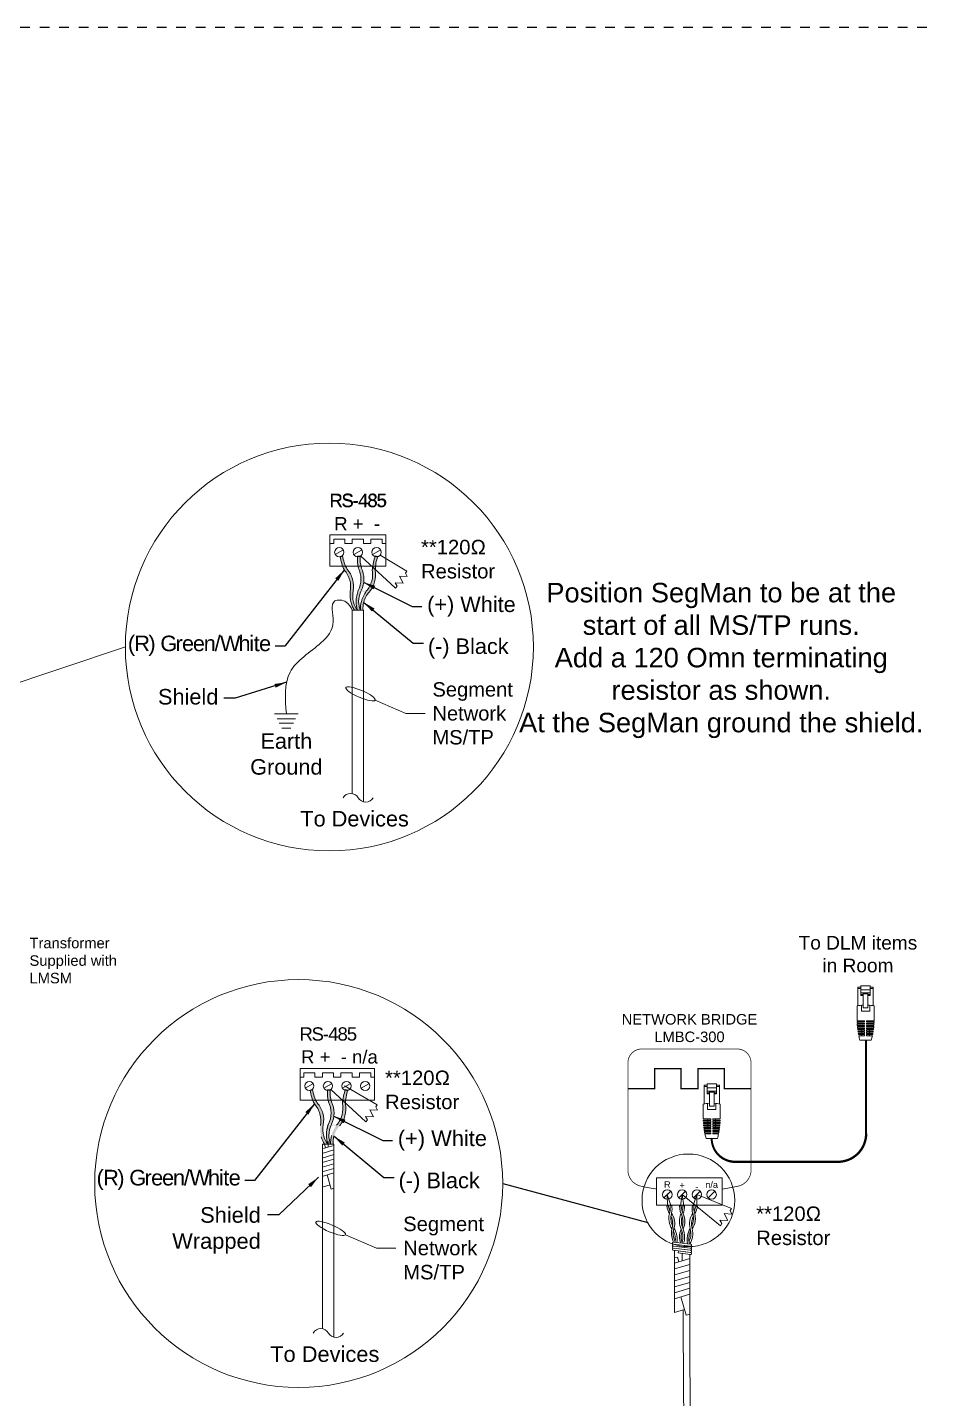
# Model space of a CAD drawing. Header units: inches. Extents: x -60 to 2005, y -577 to 104.
# Drawn here: x 719.72 to 742.75, y 13.09 to 48.27 of the extents above; entities that cross this region are included whole.
import ezdxf
from ezdxf.enums import TextEntityAlignment as Align

# ---------------------------------------------------------------- set-up
doc = ezdxf.new("R2010")
doc.units = ezdxf.units.IN
doc.header["$MEASUREMENT"] = 0
doc.linetypes.add('Demo', pattern=[0.5, 0.25, -0.25])
doc.layers.get('0').update_dxf_attribs({"lineweight": 5})
doc.layers.add('PS Borders', color=40, linetype='Demo', lineweight=5, plot=False)
for name, color, linetype, lineweight in [('WS', 3, 'Continuous', 5), ('WS_Dataline', 6, 'Continuous', 5), ('WS_DETAIL', 7, 'Continuous', 5)]:
    doc.layers.add(name, color=color, linetype=linetype, lineweight=lineweight)
doc.styles.add('ARIAL', font='arial.ttf')
doc.dimstyles.get("Standard").update_dxf_attribs({"dimtxt": 0.18, "dimasz": 0.18, "dimexe": 0.18, "dimexo": 0.0625, "dimgap": 0.09, "dimtad": 0, "dimtih": 1, "dimtoh": 1, "dimdec": 4, "dimzin": 0, "dimdsep": 46, "dimtxsty": 'Standard', "dimcen": 0.09, "dimadec": 0, "dimazin": 0, "dimtfac": 1, "dimtdec": 4, "dimtofl": 0, "dimtmove": 0, "dimatfit": 3, "dimfxl": 1, "dimtolj": 1, "dimtzin": 0, "dimarcsym": 0})

# ---------------------------------------------------------------- blocks, each defined once
blk = doc.blocks.new('G_ENDLINE')
blk.add_lwpolyline([(0.08660254037841053, -7.744915819785092e-13, -0.5773502691867318), (5.426770144367765e-13, -4.618527782440651e-13, 0.5773502691905019), (-0.08660254037796689, -4.583000645652646e-13, 0.5773502691905019)], format="xyb")
blk = doc.blocks.new('LMBC-300')
for p, q in [((-5.441804670540195, -23.34626507107686), (-4.014241820418807, -21.91870222095548)), ((-2.286154039317063, -23.34626507107686), (-0.8585911891956757, -21.91870222095548)), ((0.869496591906068, -23.34626507107686), (2.297059442027455, -21.91870222095548)), ((4.025147223129155, -23.34626507107686), (5.452710073250543, -21.91870222095548))]:
    blk.add_line(p, q)
blk.add_lwpolyline([(-7.012182767361174, -19.0830582706808), (7.023088170071558, -19.0830582706808), (7.023088170071558, -24.94497117264706), (-7.012182767361174, -24.94497117264706)], close=True)
for centre in [(-4.728023245479482, -22.63248364601619), (-1.572372614256352, -22.63248364601619), (1.58327801696678, -22.63248364601619), (4.738928648189868, -22.63248364601619)]:
    blk.add_circle(centre, 1.009439371890818)
at = {"layer": 'WS_DETAIL', "linetype": 'Continuous'}
for points, const_width in [([(0.005452701355210365, 8.487853388231976), (-10.1755036080588, 8.487853388231976, 0.414213562373095), (-13.15250083133648, 5.510856164954291), (-13.15250083133648, -17.61008111877814, 0.3299559090485597), (-10.37569965186718, -20.85873059809533, 0.01578816091769732), (-7.012182767361174, -21.45944105646987, 0.02314275551599724)], 0.1543675703108998), ([(0.005452701355224576, 8.487853388231976), (10.18640901076923, 8.487853388231976, -0.414213562373095), (13.16340623404692, 5.510856164954291), (13.16340623404692, -17.61008111877814, -0.3299559090485597), (10.38660505457761, -20.85873059809533, -0.00309082327425322), (7.023088170071558, -21.48299629802463, -0.02314275551599734)], 0.1543675703108999)]:
    blk.add_lwpolyline(points, format="xyb", dxfattribs=dict(at, const_width=const_width))
at = {"layer": 'WS_DETAIL', "const_width": 0.2835103138874536}
blk.add_lwpolyline([(-13.15250083133648, 3.907985046680551e-14), (-7.447004222338545, -7.460698725481052e-14), (-7.447004222338545, 4.304228702038628), (-1.822486295127201, 4.304228702038628), (-1.822486295127201, -1.77635683940025e-14), (1.822486295127149, 3.907985046680551e-14), (1.822486295127149, 4.304228702038628), (7.447004222338496, 4.304228702038628), (7.447004222338496, -1.77635683940025e-14), (13.1634062340469, -1.77635683940025e-14)], dxfattribs=at)
at = {"insert": (0.005452701355210365, 15.95343288972303), "char_height": 2.2491, "width": 28.83122210504775, "attachment_point": 2, "style": 'ARIAL'}
blk.add_mtext('NETWORK BRIDGE\\PLMBC-300', dxfattribs=at)
at = {"layer": 'WS_DETAIL', "style": 'ARIAL'}
for s, p in [('R', (-4.728023245479501, -20.50179237657888)), ('+', (-1.572372614256369, -20.66700011811405)), ('n/a', (4.738928648189849, -20.50179237657888)), ('-', (1.583278016966762, -20.91237581008488))]:
    blk.add_text(s, height=1.385175861430111, dxfattribs=at).set_placement(p, align=Align.MIDDLE)
blk = doc.blocks.new('A$C756910A1')
at = {"layer": 'WS_DETAIL'}
for p, q in [((0.1502355164945186, 6.597127019628033), (0.1502355164945186, 10.17284573411285)), ((0.1502355164945186, 10.17284573411285), (0.725468666911155, 10.17284573411285)), ((0.725468666911155, 9.924815362676668), (0.1502355164945186, 9.924815362676668)), ((0.725468666911155, 10.42537585766053), (0.725468666911155, 8.556956961277706)), ((0.725468666911155, 10.42537585766053), (2.506894660563006, 10.42537585766053)), ((2.506894660563063, 9.659063592378288), (0.7254686669112118, 9.659063592378288)), ((2.50689466056312, 9.057957948058288), (0.7254686669112118, 9.057957948058288)), ((0.7254686669112118, 8.735258730937062), (1.168555581693539, 8.735258730937062)), ((0.725468666911155, 8.556956961277706), (1.168555581693596, 8.556956961277706)), ((1.168555581693596, 6.169918262987323), (1.168555581693539, 9.057957948058288)), ((1.168555581693596, 8.848221287137449), (2.063807745780679, 8.848221287137449)), ((2.063807745780906, 6.169918262987323), (2.063807745780679, 9.057957948058288)), ((2.063807745780679, 8.735258730937062), (2.50689466056312, 8.735258730937062)), ((2.506894660563177, 8.556956961277706), (2.063807745780736, 8.556956961277706)), ((2.506894660563006, 10.42537585766053), (2.506894660563177, 8.556956961277706)), ((3.082127810979699, 10.17284573411285), (2.506894660563063, 10.17284573411285)), ((3.082127810979699, 9.924815362676668), (2.506894660563063, 9.924815362676668)), ((3.082127810979927, 6.597127019628033), (3.082127810979699, 10.17284573411285)), ((-6.402811436601041e-08, 6.564808555890693), (-6.402811436601041e-08, 3.726134365787232)), ((0.8080907998544546, 6.700560145413647), (0.8080907998544546, 5.545980966034392)), ((0.8080907998544546, 5.545980966034392), (2.424272527619593, 5.545980966034392)), ((1.168555581693539, 6.169918262987323), (2.063807745780906, 6.169918262987323)), ((2.42427252761965, 6.700560145413647), (2.424272527619593, 5.545980966034392)), ((3.232363391502219, 6.564808555890693), (3.232363391502219, 3.726134365787232)), ((-6.402811436601041e-08, 3.726134365787232), (1.427763863659294, 3.726134365787232)), ((0.001803363048139772, 3.50558276794095), (1.427763863659294, 3.50558276794095)), ((0.007215091914673621, 3.285031170094669), (1.427763863659294, 3.285031170094669)), ((0.01623947130153169, 3.064479572248388), (1.427763863659294, 3.064479572248388)), ((0.02888376853442765, 2.843927974402106), (1.427763863659294, 2.843927974402106)), ((0.8902139495456538, 3.726134365787232), (0.8902139495456538, 3.50558276794095)), ((0.8902139495456538, 3.285031170094669), (0.8902139495456538, 3.064479572248388)), ((0.8902139495456538, 2.843927974402106), (0.8902139495456538, 2.623376376555825)), ((1.427763863659294, 3.50558276794095), (1.427763863659237, 3.726134365787232)), ((1.427763863659294, 3.064479572248388), (1.427763863659294, 3.285031170094669)), ((1.427763863659294, 2.623376376555825), (1.427763863659294, 2.843927974402106)), ((1.804599463815038, 3.726134365787232), (3.232363391502219, 3.726134365787232)), ((1.804599463814753, 3.50558276794095), (1.804599463814753, 3.726134365787232)), ((1.804599463814981, 3.50558276794095), (3.230559964426021, 3.50558276794095)), ((1.804599463814981, 3.285031170094669), (3.225148235559374, 3.285031170094669)), ((1.804599463814753, 3.064479572248388), (1.804599463814753, 3.285031170094669)), ((1.804599463814981, 3.064479572248388), (3.216123856172572, 3.064479572248388)), ((1.804599463814981, 2.843927974402106), (3.203479558939677, 2.843927974402106)), ((1.804599463814753, 2.623376376555825), (1.804599463814753, 2.843927974402106)), ((2.34214937792845, 3.726134365787232), (2.34214937792845, 3.50558276794095)), ((2.34214937792845, 3.285031170094669), (2.34214937792845, 3.064479572248388)), ((2.34214937792845, 2.843927974402106), (2.34214937792845, 2.623376376555825)), ((0.04515819889135742, 2.623376376555825), (1.427763863659294, 2.623376376555825)), ((0.06507596708863161, 2.402824778709544), (1.427763863659294, 2.402824778709544)), ((0.08865332129224157, 2.182273180863262), (1.427763863659294, 2.182273180863433)), ((0.1159096201752448, 1.961721583016981), (1.427763863659294, 1.961721583017152)), ((0.1468674136732773, 1.74116998517087), (1.427763863659294, 1.74116998517087)), ((0.1815525382387762, 1.520618387324589), (1.427763863659294, 1.520618387324589)), ((0.2199942275513251, 1.300066789478308), (1.427763863659237, 1.300066789478308)), ((0.2622252398203102, 1.079515191632026), (1.427763863659294, 1.079515191632026)), ((0.3082820030148525, 0.8589635937857452), (1.427763863659294, 0.8589635937857452)), ((0.8902139495457106, 2.402824778709544), (0.8902139495457106, 2.182273180863262)), ((0.8902139495457106, 1.961721583017152), (0.8902139495457106, 1.74116998517087)), ((0.8902139495457106, 1.520618387324589), (0.8902139495457106, 1.300066789478308)), ((0.8902139495457106, 1.079515191632026), (0.8902139495457106, 0.8589635937857452)), ((1.427763863659294, 2.182273180863262), (1.427763863659294, 2.402824778709544)), ((1.427763863659237, 1.74116998517087), (1.427763863659294, 1.961721583017152)), ((1.427763863659294, 1.300066789478308), (1.427763863659237, 1.520618387324589)), ((1.427763863659294, 0.8589635937857452), (1.427763863659294, 1.079515191632026)), ((1.804599463814924, 2.623376376555825), (3.187205128582747, 2.623376376555825)), ((1.804599463814867, 2.402824778709544), (3.167287360385473, 2.402824778709544)), ((1.804599463814753, 2.182273180863262), (1.804599463814753, 2.402824778709544)), ((1.804599463814867, 2.182273180863433), (3.143710006181806, 2.182273180863433)), ((1.804599463814867, 1.961721583017152), (3.116453707298803, 1.961721583017152)), ((1.804599463814753, 1.74116998517087), (1.804599463814753, 1.961721583017152)), ((1.80459946381481, 1.74116998517087), (3.085495913800827, 1.74116998517087)), ((1.80459946381481, 1.520618387324589), (3.050810789235328, 1.520618387324589)), ((1.804599463814753, 1.300066789478308), (1.804599463814753, 1.520618387324589)), ((1.804599463814753, 1.300066789478308), (3.012369099922722, 1.300066789478308)), ((1.804599463814753, 1.079515191632026), (2.970138087653794, 1.079515191632026)), ((1.804599463814753, 0.8589635937857452), (1.804599463814753, 1.079515191632026)), ((1.804599463814753, 0.8589635937857452), (2.924081324459308, 0.8589635937857452)), ((2.34214937792845, 2.402824778709544), (2.34214937792845, 2.182273180863433)), ((2.34214937792845, 1.961721583017152), (2.34214937792845, 1.74116998517087)), ((2.34214937792845, 1.520618387324589), (2.342149377928394, 1.300066789478308)), ((2.34214937792845, 1.079515191632026), (2.342149377928394, 0.8589635937857452)), ((2.691792117421215, -1.891327769953932e-07), (0.524929496546207, -1.891327769953932e-07))]:
    blk.add_line(p, q, dxfattribs=at)
for centre, radius, start, end in [((1.61618166373708, -0.5828206012761257), 7.328072457716479, 93.50202068223433, 102.7411415662108), ((1.61618166373708, -0.5828206012761257), 7.328072457716479, 77.25885843378917, 86.49797931776406), ((13.48717119514313, 3.726134365787232), 13.48717125917128, 180.9369821694481, 181.8742150375743), ((13.48717119514313, 3.726134365787232), 13.48717125917128, 182.8119499073921, 183.7504392946456), ((-10.25480786766903, 3.726134365787232), 13.48717125917128, 356.2495607053528, 357.1880500926079), ((-10.25480786766903, 3.726134365787232), 13.48717125917128, 358.1257849624257, 359.0630178305502), ((13.48717119514313, 3.726134365787232), 13.48717125917128, 184.6899375443662, 185.6307014597895), ((13.48717119514313, 3.726134365787232), 13.48717125917128, 186.5729909480418, 187.5170696871769), ((13.48717119514313, 3.726134365787232), 13.48717125917128, 188.4632058194769, 189.4116726762505), ((13.48717119514313, 3.726134365787232), 13.48717125917128, 190.3627495398733, 191.316722449262), ((13.48717119514313, 3.726134365787232), 13.48717125917128, 192.2738850556991, 196.037861357714), ((-10.25480786766903, 3.726134365787232), 13.48717125917128, 343.9621386422843, 347.7261149443008), ((-10.25480786766903, 3.726134365787232), 13.48717125917128, 348.683277550738, 349.6372504601267), ((-10.25480786766903, 3.726134365787232), 13.48717125917128, 350.5883273237479, 351.5367941805232), ((-10.25480786766903, 3.726134365787232), 13.48717125917128, 352.4829303128231, 353.4270090519582), ((-10.25480786766903, 3.726134365787232), 13.48717125917128, 354.3692985402105, 355.3100624556338)]:
    blk.add_arc(centre, radius, start, end, dxfattribs=at)
blk = doc.blocks.new('A$C043B1A8A')
at = {"layer": 'WS_DETAIL'}
for p, q in [((4.458453162214937e-08, -1.816643901975112e-08), (0.03224168755409451, 0.02696783939902403)), ((0.02081787497854748, 0.09235526791047022), (0.1454960359122044, 0.04675446319601662)), ((0.03224168755409451, 0.02696783939902403), (0.02081787497854748, 0.09235526791047022)), ((0.1226484107611068, 0.177529320218909), (0.2473265716947601, 0.1319285155044518)), ((0.1226484107611068, 0.177529320218909), (0.1454960359122044, 0.04675446319601662)), ((0.2681444020887866, 0.2242838015813788), (0.2359027591192167, 0.197315944015898)), ((0.2359027591192167, 0.197315944015898), (0.2473265716947601, 0.1319285155044518))]:
    blk.add_line(p, q, dxfattribs=at)

msp = doc.modelspace()

# ---------------------------------------------------------------- hatches: boundary and pattern name
h = msp.add_hatch(color=256)
edge = h.paths.add_edge_path()
edge.add_line((727.7930885786923, 34.71434283293525), (727.7332133990208, 34.6977417817317))
edge.add_arc((728.9451856955013, 34.87884673787766), 1.225428844354921, 188.4988200317891, 205.6450511385068)
edge.add_arc((727.3370368055986, 33.9079092011732), 0.6689955890457627, 15.727372145294396, 41.19067404646472, ccw=False)
edge.add_arc((727.3355970631045, 33.91310193502234), 0.6689955890457627, -10.197437498566273, 15.265864402604109, ccw=False)
edge.add_arc((728.7590849150196, 33.71218459430007), 0.7694929859867486, 173.8469486297035, 195.4966182739494)
edge.add_arc((728.7590849150196, 33.71218459430007), 0.7694929859867486, 195.4966182739494, 211.0566181616065)
edge.add_line((728.0998926423503, 33.3152148182014), (728.181465306254, 33.3152148182014))
edge.add_arc((728.7426429206323, 33.7259039541935), 0.6954033946575598, 196.9479963301705, 216.1979528666372, ccw=False)
edge.add_arc((728.752054980021, 33.69195738418035), 0.6954033946575587, 169.8025625014334, 194.0452402177281, ccw=False)
edge.add_arc((727.4092086881093, 33.93351156656885), 0.668995589045761, 349.8025625014333, 375.2658644026042)
edge.add_arc((727.4106484306033, 33.92831883271971), 0.668995589045761, 15.72737214529438, 41.19067404646516)
edge.add_arc((728.8656927649563, 34.89611502269148), 1.087897453512887, 189.6184229029745, 208.9876342423386, ccw=False)
edge = h.paths.add_edge_path()
edge.add_arc((727.9730241640765, 34.21683478863208), 0.668995589045761, 345.0605592722173, 370.5238611733882)
edge.add_arc((729.7092679113449, 34.33817638947362), 1.078501713048974, 160.5013963686815, 179.9549978711915, ccw=False)
edge.add_line((728.692618674795, 34.69816288209814), (728.6326498883627, 34.714422546781))
edge.add_arc((729.7671092111243, 34.28732938977275), 1.212190793466118, 159.3700055532401, 176.6097834430752)
edge.add_arc((727.8992974572332, 34.23682471343734), 0.6689955890457627, -14.93944072778271, 10.523861173387786, ccw=False)
edge.add_arc((727.9007075926454, 34.24202556542489), 0.6689955890457627, 319.1357496283569, 344.59905152952734, ccw=False)
edge.add_arc((729.0226407610235, 33.34316439258132), 0.7694929859867486, 143.1801357566266, 164.8298054008724)
edge.add_arc((729.0226407610235, 33.34316439258132), 0.7694929859867486, 164.8298054008724, 182.0815589057538)
edge.add_line((728.2536555356942, 33.3152148182014), (728.3217603299291, 33.3152148182014))
edge.add_arc((729.015495702924, 33.36335122393414), 0.6954033946575598, 166.2811834570936, 183.9692359680558, ccw=False)
edge.add_arc((729.0062771945443, 33.32935158304132), 0.6954033946575587, 139.1357496283565, 163.3784273446512, ccw=False)
edge.add_arc((727.974434299489, 34.22203564061957), 0.668995589045761, 319.1357496283565, 344.5990515295273)
edge = h.paths.add_edge_path()
edge.add_arc((729.0925934320779, 34.6536498774904), 0.8530302222486597, 176.7837172581501, 197.1557302662799)
edge.add_arc((727.674670813898, 34.11197819608285), 0.668995589045761, 0.2307538713449162, 25.69405577251581, ccw=False)
edge.add_arc((727.674670813898, 34.11736682701073), 0.668995589045761, 334.30594422748396, 359.76924612865474, ccw=False)
edge.add_arc((728.9041607644634, 33.5258103646258), 0.6954033946575587, 154.305944227484, 178.5486219437788)
edge.add_arc((728.9041607644634, 33.56103757680034), 0.6954033946575598, 181.4513780562211, 200.7013345926879)
edge.add_line((728.2536555356942, 33.3152148182014), (728.181465306254, 33.3152148182014))
edge.add_arc((728.9163394711236, 33.54342397071306), 0.7694929859867486, 180, 197.2517535048816, ccw=False)
edge.add_arc((728.9163394711236, 33.54342397071306), 0.7694929859867486, 158.3503303557542, 180, ccw=False)
edge.add_arc((727.5982821734095, 34.11736682701073), 0.6689955890457627, 334.3059442274844, 359.7692461286547)
edge.add_arc((727.5982821734095, 34.11197819608285), 0.6689955890457627, 0.2307538713449242, 25.6940557725153)
edge.add_arc((729.1317620784655, 34.62378521408666), 0.9566885041639231, 175.2384417745333, 193.402646708419, ccw=False)
edge.add_line((728.1783753192921, 34.70319920172196), (728.2409068517748, 34.70150934887334))
edge = h.paths.add_edge_path()
edge.add_arc((729.142584540742, 33.9053086839485), 0.668995589045408, 190.062353430753, 190.5238611734474)
edge.add_arc((728.5755355347819, 34.2568884951712), 0.668995589045408, 220.7291663038299, 221.1906740465243)
edge.add_arc((728.8849976091158, 34.11736682701122), 0.668995589045408, 205.2325480298807, 205.6940557725749)
h = msp.add_hatch(color=256)
edge = h.paths.add_edge_path()
edge.add_line((727.0268767705975, 21.02342811186888), (726.9666108354002, 21.00671871940393))
edge.add_arc((728.186492667594, 21.18900559705311), 1.233426199770372, 188.4988200317891, 205.6450511385068)
edge.add_arc((726.567848726679, 20.21173155814944), 0.6733615671452781, 15.727372145294396, 41.19067404646472, ccw=False)
edge.add_arc((726.5663995881824, 20.21695818065589), 0.6733615671452781, -10.197437498566273, 15.265864402604109, ccw=False)
edge.add_arc((727.9991773620166, 20.01472961946556), 0.7745148270564944, 173.8469486297035, 195.4966182739494)
edge.add_arc((727.9991773620166, 20.01472961946556), 0.7745148270564944, 195.4966182739494, 211.0566181616065)
edge.add_line((727.3356830893446, 19.61516915162393), (727.4177881102175, 19.61516915162393))
edge.add_arc((727.9826280643995, 20.02853851421663), 0.6999417145525149, 196.9479963301705, 216.1979528666372, ccw=False)
edge.add_arc((727.9921015484758, 19.99437040315948), 0.6999417145525137, 169.8025625014334, 194.0452402177281, ccw=False)
edge.add_arc((726.6404916150731, 20.23750100890177), 0.6733615671452763, 349.8025625014333, 375.2658644026042)
edge.add_arc((726.6419407535697, 20.23227438639532), 0.6733615671452763, 15.72737214529438, 41.19067404646516)
edge.add_arc((728.1064809527708, 21.20638657760745), 1.094997255864844, 189.6184229029745, 208.9876342423386, ccw=False)
edge = h.paths.add_edge_path()
edge.add_arc((727.207986645974, 20.52267324611977), 0.6733615671452763, 345.0605592722173, 370.5238611733882)
edge.add_arc((728.9555614129084, 20.6448067427234), 1.085540197213239, 160.5013963686815, 179.9549978711915, ccw=False)
edge.add_line((727.9322773518928, 21.00714256794242), (727.8719171990413, 21.02350834594064))
edge.add_arc((729.0137801947702, 20.59362790692263), 1.220101755127698, 159.3700055532401, 176.6097834430752)
edge.add_arc((727.1337787862012, 20.54279362854737), 0.6733615671452781, -14.93944072778271, 10.523861173387786, ccw=False)
edge.add_arc((727.1351981243952, 20.54802842217258), 0.6733615671452781, 319.1357496283569, 344.59905152952734, ccw=False)
edge.add_arc((728.2644532179436, 19.64330112964242), 0.7745148270564944, 143.1801357566266, 164.8298054008724)
edge.add_arc((728.2644532179436, 19.64330112964242), 0.7745148270564944, 164.8298054008724, 182.0815589057538)
edge.add_line((727.4904494652762, 19.61516915162393), (727.5589987228902, 19.61516915162393))
edge.add_arc((728.2572615299893, 19.66361970366295), 0.6999417145525149, 166.2811834570936, 183.9692359680558, ccw=False)
edge.add_arc((728.2479828600683, 19.62939817537661), 0.6999417145525137, 139.1357496283565, 163.3784273446512, ccw=False)
edge.add_arc((727.209405984168, 20.5279080397449), 0.6733615671452763, 319.1357496283565, 344.5990515295273)
edge = h.paths.add_edge_path()
edge.add_arc((728.334862411933, 20.96233906395555), 0.8585972414182099, 176.7837172581501, 197.1557302662799)
edge.add_arc((726.9076861914886, 20.4171323417542), 0.6733615671452763, 0.2307538713449162, 25.69405577251581, ccw=False)
edge.add_arc((726.9076861914886, 20.42255613979678), 0.6733615671452763, 334.30594422748396, 359.76924612865474, ccw=False)
edge.add_arc((728.1452000009336, 19.82713908011989), 0.6999417145525137, 154.305944227484, 178.5486219437788)
edge.add_arc((728.1452000009336, 19.86259619102528), 0.6999417145525149, 181.4513780562211, 200.7013345926879)
edge.add_line((727.4904494652762, 19.61516915162393), (727.4177881102174, 19.61516915162393))
edge.add_arc((728.1574581878886, 19.84486763557258), 0.7745148270564944, 180, 197.2517535048816, ccw=False)
edge.add_arc((728.1574581878886, 19.84486763557258), 0.7745148270564944, 158.3503303557542, 180, ccw=False)
edge.add_arc((726.8307990258425, 20.42255613979678), 0.6733615671452781, 334.3059442274844, 359.7692461286547)
edge.add_arc((726.8307990258425, 20.4171323417542), 0.6733615671452781, 0.2307538713449242, 25.6940557725153)
edge.add_arc((728.3742866795161, 20.93227949871911), 0.9629320147724095, 175.2384417745333, 193.402646708419, ccw=False)
edge.add_line((727.4146779574791, 21.01221175543793), (727.4776175812942, 21.01051087432448))
edge = h.paths.add_edge_path()
edge.add_arc((728.3851797710075, 20.20911406951052), 0.673361567144921, 190.062353430753, 190.5238611734474)
edge.add_arc((727.8144301075515, 20.56298834990636), 0.673361567144921, 220.7291663038299, 221.1906740465243)
edge.add_arc((728.1259117836007, 20.42255613979728), 0.673361567144921, 205.2325480298807, 205.6940557725749)
h = msp.add_hatch(color=256)
h.paths.add_polyline_path([(736.6807325260685, 17.26012575694485, 0.1206055747640039), (736.699055262861, 17.05885821503076), (736.6434513528434, 17.0655859213364, 0.0008002133858251983), (736.6430388912828, 17.06701100300486, -0.09474649691597763), (736.6382704117096, 17.26720125271398, -0.09474649691598583), (736.7076945911336, 17.45502872085248, 0.002013710130229451), (736.7098318704402, 17.45808974843393, 0.002013710130230078), (736.710861105959, 17.45450108197749, -0.03493843387434526), (736.7251089988274, 17.38877809893133, 0.07097321835170756)])
h.paths.add_polyline_path([(736.7856197726447, 17.64387672936262, 0.1095463462446783), (736.774159500837, 17.84423657126401, 0.001993342258613019), (736.7731405308332, 17.84778889858088, -0.09474649691598114), (736.7683720512599, 18.04797914829), (736.810834165619, 18.04090365252076, 0.07097321835173916), (736.8110963266424, 17.90481313960853, -0.1138984644524081), (736.8378234613225, 17.63517798734349, -0.1095257340793441), (736.762035559118, 17.44939100641525, -0.04068475077842066), (736.7475216131764, 17.5232827364297, 0.06853558686225864)])
h.paths.add_polyline_path([(736.4751641754965, 17.4383502440863, 0.002013710130245552), (736.4767692626375, 17.44172093362393, 0.002013710130232767), (736.4783743497786, 17.4383502440863, -0.03493843387434263), (736.5032309954997, 17.37586296445934, 0.07097321835175494), (736.4806039430365, 17.24166641856495, 0.08537272357000193), (736.512359320107, 17.08144719251313), (736.460257942135, 17.08775111554674, -0.07335019469959114), (736.4375563670743, 17.24166641856495, -0.09474649691597366)])
h.paths.add_polyline_path([(736.5209896288336, 17.63743799372983, 0.06853558686202993), (736.5032309954997, 17.7626538546597, -0.1124683699391492), (736.4375563670743, 18.03320956889458), (736.4806039430365, 18.03320956889458, 0.1080279309100332), (736.5296927283619, 17.83315505383572, -0.1095257340793147), (736.5739130945578, 17.63743799372983, -0.1095257340793453), (736.5296927283617, 17.44172093362393, -0.04068475077843094), (736.5032309954997, 17.51222213279996, 0.06853558686202776)])
h.paths.add_polyline_path([(736.2810908311483, 17.25268758601899, 0.06985018340257636), (736.3244888522595, 17.12595371896045, -0.01275160803130392), (736.3203259286994, 17.1046819660726), (736.2867756066731, 17.10874133371382, 0.05875657055876367), (736.2805954570516, 17.10950809758034, -0.06709021212230834), (736.2386287167893, 17.24561209024963, -0.09474649691600887), (736.2433971963626, 17.44580233995881, 0.1115640500045959), (736.2558764381741, 17.64971450917775, 0.06853558686187991), (736.2177782787057, 17.77030850210993, -0.0406847507784331), (736.2322922246474, 17.84420023212439, -0.1095257340793608), (736.3080801268519, 17.65841325119609, -0.1115640500044528), (736.2956008850402, 17.45450108197749, 0.1061749334755847)])
h.paths.add_polyline_path([(736.108527077239, 18.02638998582565), (736.1509891915979, 18.0334654815949, 0.07097321835175929), (736.1953656643568, 17.90481313960841, 0.02811235965333236), (736.1773487117233, 17.83956345172694, -0.09419374565097273)])

# ---------------------------------------------------------------- linework, layer by layer
for p, q in [((728.9080966468338, 35.25390288433262), (727.474645058471, 35.25390288433302)), ((727.4746450584711, 34.44371615074781), (727.474645058471, 35.24864975182897)), ((728.9080966468335, 34.44371615074767), (728.9080966468338, 35.25390288433288)), ((727.5695410263685, 35.02883566525826), (727.474645058471, 35.02883566525826)), ((727.5695410263685, 35.14202369902856), (727.5695410263685, 35.02883566525826)), ((727.8575662866946, 35.14202369902856), (727.5695410263685, 35.14202369902856)), ((727.8056619351257, 34.86156273918548), (727.6095461460442, 34.74723054948962)), ((727.8575662866946, 35.14202369902856), (727.8575662866946, 35.02883566525826)), ((728.0473582224894, 35.02883566525833), (727.8575662866946, 35.02883566525826)), ((728.0473582224894, 35.14202369902856), (728.0473582224894, 35.02883566525833)), ((728.3353834828152, 35.14202369902863), (728.0473582224894, 35.14202369902863)), ((728.2834791312466, 34.86156273918548), (728.0873633421651, 34.74723054948962)), ((728.3353834828152, 35.14202369902863), (728.3353834828155, 35.02883566525833)), ((728.5251754186103, 35.02883566525833), (728.3353834828155, 35.02883566525833)), ((728.5251754186102, 35.14202369902863), (728.5251754186103, 35.02883566525833)), ((728.8132006789364, 35.14202369902871), (728.5251754186102, 35.14202369902863)), ((728.5251754186103, 35.14202369902856), (728.5251754186103, 35.02883566525833)), ((728.8132006789361, 35.14202369902863), (728.5251754186103, 35.14202369902863)), ((728.7612963273675, 34.86156273918548), (728.565180538286, 34.74723054948962)), ((728.8132006789364, 35.14202369902871), (728.8132006789364, 35.02883566525841)), ((728.8132006789361, 35.14202369902863), (728.8132006789364, 35.02883566525833)), ((728.9080966468337, 35.02883566525841), (728.8132006789364, 35.02883566525841)), ((728.9080966468337, 35.02883566525841), (728.8132006789364, 35.02883566525833)), ((727.795166794839, 34.71610898832838), (727.7349008596416, 34.69939959586343)), ((728.2459076055359, 34.70319175078404), (728.1829679817206, 34.70489263189743)), ((729.1585268271224, 33.88074463711216), (728.260785113057, 34.71393306885714)), ((728.7005673761344, 34.69982344440192), (728.6402072232827, 34.71618922240021)), ((729.4458134101594, 34.32126637733553), (728.7601655166211, 34.72698585761628)), ((727.4746450584711, 34.44371615074781), (728.9080966468335, 34.44371615074741)), ((728.3352216349073, 33.3152148182014), (728.0453211375882, 33.3152148182014)), ((728.181465306254, 33.3152148182014), (728.0998926423503, 33.3152148182014)), ((728.2536555356942, 33.3152148182014), (728.181465306254, 33.3152148182014)), ((728.3217603299291, 33.3152148182014), (728.2536555356942, 33.3152148182014)), ((722.2282685353923, 32.37436530985858), (715.1883207622767, 30.02831504291208)), ((728.6308999056154, 31.010632323732), (729.4227905733738, 30.67007418303462)), ((726.0542571524252, 30.65532646247549), (726.6570338281825, 30.65532646247549)), ((726.3186481317363, 30.65532646247549), (726.3926428488711, 30.65532646247549)), ((729.4227905733738, 30.67007418303462), (729.9130355659518, 30.67007418303462)), ((726.1192612201912, 30.52927585824631), (726.5920297604164, 30.52927585824631)), ((726.1758159852776, 30.41960945495568), (726.53547499533, 30.41960945495561)), ((726.2437728108696, 30.29381614444239), (726.467518169738, 30.29381614444239)), ((726.7063550342295, 20.75103527428831), (726.7063550342294, 21.56122200787352)), ((728.617623818713, 21.56122200787345), (726.7063550342294, 21.56122200787352)), ((726.7063550342295, 20.75103527428831), (726.7063550342294, 21.56122200787352)), ((728.6176238187128, 20.75103527428824), (728.617623818713, 21.56122200787345)), ((726.801251002127, 21.33615478879877), (726.7063550342294, 21.33615478879877)), ((726.801251002127, 21.44934282256906), (726.801251002127, 21.33615478879877)), ((727.089276262453, 21.44934282256906), (726.801251002127, 21.44934282256906)), ((727.0373719108842, 21.16888186272598), (726.8412561218026, 21.05454967303012)), ((727.089276262453, 21.44934282256906), (727.089276262453, 21.33615478879877)), ((727.2790681982478, 21.33615478879884), (727.089276262453, 21.33615478879877)), ((727.2790681982478, 21.44934282256906), (727.2790681982478, 21.33615478879884)), ((727.5670934585737, 21.44934282256914), (727.2790681982478, 21.44934282256914)), ((727.5151891070051, 21.16888186272598), (727.3190733179235, 21.05454967303012)), ((727.5670934585737, 21.44934282256914), (727.5670934585739, 21.33615478879884)), ((727.7568853943687, 21.33615478879884), (727.5670934585739, 21.33615478879884)), ((727.7568853943686, 21.44934282256914), (727.7568853943687, 21.33615478879884)), ((728.0449106546948, 21.44934282256921), (727.7568853943686, 21.44934282256914)), ((727.7568853943687, 21.44934282256906), (727.7568853943687, 21.33615478879884)), ((728.0449106546946, 21.44934282256914), (727.7568853943687, 21.44934282256914)), ((727.993006303126, 21.16888186272598), (727.7968905140444, 21.05454967303012)), ((728.6852686282796, 20.6309241005419), (727.8508273449086, 21.11752903632616)), ((728.0449106546948, 21.44934282256921), (728.0449106546948, 21.33615478879891)), ((728.0449106546946, 21.44934282256914), (728.0449106546948, 21.33615478879884)), ((728.1398066225921, 21.33615478879891), (728.0449106546948, 21.33615478879891)), ((728.2347025904896, 21.33615478879884), (728.0449106546948, 21.33615478879884)), ((728.2347025904895, 21.44934282256914), (728.2347025904896, 21.33615478879884)), ((728.5227278508157, 21.44934282256921), (728.2347025904895, 21.44934282256914)), ((728.4708234992469, 21.16888186272598), (728.2747077101653, 21.05454967303012)), ((728.5227278508157, 21.44934282256921), (728.5227278508157, 21.33615478879891)), ((728.617623818713, 21.33615478879891), (728.5227278508157, 21.33615478879891)), ((727.0268767705975, 21.02342811186888), (726.9666108354, 21.00671871940393)), ((727.4776175812943, 21.01051087432454), (727.4146779574791, 21.01221175543793)), ((728.3979820452425, 20.19040236031853), (727.5002403311771, 21.02359079206352)), ((727.9322773518928, 21.00714256794242), (727.8719171990411, 21.02350834594071)), ((726.7063550342295, 20.75103527428831), (728.617623818713, 20.7510352742885)), ((727.3331605502824, 19.61862506674646), (727.274966169438, 19.60149923293318)), ((727.5725478786161, 19.61516915162393), (727.2807554417341, 19.61516915162393)), ((727.4177881102174, 19.61516915162393), (727.3356830893446, 19.61516915162393)), ((727.4904494652762, 19.61516915162393), (727.4177881102174, 19.61516915162393)), ((727.5589987228902, 19.61516915162393), (727.4904494652762, 19.61516915162393)), ((736.1290044439776, 18.03159335750055), (736.1245071511173, 18.32770742105642)), ((736.1245071511173, 18.32770742105642), (736.2162702925192, 18.04613453500613)), ((736.503185226864, 18.32770742105642), (736.4589506980293, 18.03488141343856)), ((736.5474197556988, 18.03488141343856), (736.503185226864, 18.32770742105642)), ((737.4840360596423, 17.5275267381238), (736.503185226864, 18.32770742105636)), ((736.8818633026109, 18.32770742105642), (736.7901001612089, 18.04613453500613)), ((736.8773660097505, 18.03159335750055), (736.8818633026109, 18.32770742105642)), ((737.7713226426793, 17.96804847834718), (736.8818633026109, 18.32770742105642)), ((736.1502757448532, 18.03513781122418), (736.1077331431019, 18.02804890377697)), ((736.1949989916437, 18.04259008128255), (736.2375415933949, 18.04967898872976)), ((736.4805152845809, 18.03488141343856), (736.4373861114776, 18.03488141343856)), ((736.5258551691473, 18.03488141343856), (736.5689843422504, 18.03488141343856)), ((736.8113714620845, 18.04259008128255), (736.7688288603333, 18.04967898872976)), ((736.8560947088749, 18.03513781122418), (736.8986373106261, 18.02804890377697)), ((727.8701557956111, 17.29554656292352), (728.66721447549, 16.95276588233463)), ((728.66721447549, 16.95276588233463), (729.1606588896127, 16.95276588233463)), ((736.7139742878319, 17.00363655035542), (736.2767778573071, 17.05634292852974)), ((736.7139742878319, 16.95017861568768), (736.2767778573071, 17.002884993862)), ((736.7139742878319, 16.89672068101995), (736.2767778573071, 16.94942705919433)), ((736.7139742878319, 16.84326274635227), (736.2767778573071, 16.89596912452659)), ((736.2863195445314, 17.1086608388239), (736.720305238991, 17.05615143269963)), ((736.2863195445314, 17.05520290415605), (736.720305238991, 17.0026934980319)), ((736.2863195445314, 17.00174496948832), (736.720305238991, 16.94923556336422)), ((736.2863195445314, 16.94828703482064), (736.720305238991, 16.89577762869649)), ((736.4006551043094, 16.82757712230508), (736.407025092743, 16.88022452508661)), ((736.7139742878319, 16.78980481168454), (736.4006551043094, 16.82757712230508)), ((736.407025092743, 16.88022452508661), (736.720305238991, 16.84231969402875))]:
    msp.add_line(p, q)
at = {"lineweight": -3}
msp.add_line((731.9029844848097, 18.60967120698962), (735.6211744540851, 17.60942301794837), dxfattribs=at)
at = {"const_width": 0.009844159798350115}
for points in [[(736.2162702925192, 18.04613453500613), (736.1245071511173, 18.32770742105642), (736.1290044439776, 18.03159335750055)], [(736.5474197556988, 18.03488141343856), (736.503185226864, 18.32770742105642), (736.4589506980293, 18.03488141343856)], [(736.8773660097505, 18.03159335750055), (736.8818633026109, 18.32770742105642), (736.7901001612089, 18.04613453500613)]]:
    msp.add_lwpolyline(points, dxfattribs=at)
for centre, radius in [((727.4588834082552, 32.37436530985858), 5.230614872862958), ((727.7135536565315, 34.80439664433741), 0.119454299030219), ((728.1913708526524, 34.80439664433748), 0.119454299030219), ((728.6691880487733, 34.80439664433755), 0.119454299030219), ((726.6723696119468, 18.60967120698962), 5.230614872862958), ((726.94526363229, 21.11171576787791), 0.119454299030219), ((727.4230808284109, 21.11171576787798), 0.119454299030219), ((727.9008980245318, 21.11171576787805), 0.119454299030219), ((728.3787152206527, 21.11171576787805), 0.119454299030219), ((736.6643220273601, 18.17793623354549), 1.188008474691139)]:
    msp.add_circle(centre, radius)
for centre, radius, start, end in [((728.9547826918356, 34.88168647351261), 1.233426199770372, 188.4988200317896, 205.6450511385052), ((728.8747709770123, 34.89906745406694), 1.094997255864844, 189.6184229029743, 208.9876342423384), ((729.1425767037576, 34.62496037517861), 0.9629320147724095, 175.2384417745331, 193.4026467084189), ((729.1031524361746, 34.65501994041505), 0.8585972414182099, 176.7837172581503, 197.1557302662795), ((729.7820702190118, 34.28630878338213), 1.220101755127698, 159.3700055532397, 176.6097834430749), ((729.72385143715, 34.3374876191829), 1.085540197213239, 160.5013963686816, 179.9549978711913), ((727.3370368055986, 33.9079092011732), 0.6689955890457627, 15.72737214529505, 41.19067404646503), ((727.4106484306033, 33.92831883271971), 0.668995589045761, 15.72737214529505, 41.19067404646687), ((727.5982821734095, 34.11197819608285), 0.6689955890457627, 0.2307538713443906, 25.69405577251541), ((727.674670813898, 34.11197819608285), 0.668995589045761, 0.2307538713443906, 25.69405577251541), ((727.8992974572332, 34.23682471343734), 0.6689955890457627, 345.0605592722166, 10.52386117338765), ((727.9730241640765, 34.21683478863208), 0.668995589045761, 345.0605592722166, 10.52386117338846), ((727.3355970631045, 33.91310193502234), 0.6689955890457627, 349.8025625014328, 15.26586440260323), ((728.7590849150196, 33.71218459430007), 0.7694929859867486, 173.8469486297032, 195.4966182739498), ((727.4092086881093, 33.93351156656885), 0.668995589045761, 349.8025625014322, 15.26586440260323), ((728.752054980021, 33.69195738418035), 0.6954033946575587, 169.8025625014331, 194.0452402177275), ((728.9163394711236, 33.54342397071306), 0.7694929859867486, 158.3503303557529, 180), ((727.5982821734095, 34.11736682701073), 0.6689955890457627, 334.3059442274846, 359.7692461286548), ((728.9041607644634, 33.5258103646258), 0.6954033946575587, 154.3059442274846, 178.5486219437789), ((727.674670813898, 34.11736682701073), 0.668995589045761, 334.3059442274846, 359.7692461286548), ((729.0226407610235, 33.34316439258132), 0.7694929859867486, 143.180135756626, 164.8298054008714), ((729.0062771945443, 33.32935158304132), 0.6954033946575587, 139.1357496283571, 163.3784273446513), ((727.9007075926454, 34.24202556542489), 0.6689955890457627, 319.135749628357, 344.5990515295282), ((727.974434299489, 34.22203564061957), 0.668995589045761, 319.135749628357, 344.5990515295282), ((728.7590849150196, 33.71218459430007), 0.7694929859867486, 195.4966182739498, 211.0566181616081), ((728.7426429206323, 33.7259039541935), 0.6954033946575598, 196.94799633017, 216.1979528666365), ((728.9163394711236, 33.54342397071306), 0.7694929859867486, 180, 197.2517535048815), ((728.9041607644634, 33.56103757680034), 0.6954033946575598, 181.4513780562211, 200.7013345926874), ((729.0226407610235, 33.34316439258132), 0.7694929859867486, 164.8298054008714, 182.0815589057537), ((729.015495702924, 33.36335122393414), 0.6954033946575598, 166.2811834570935, 183.9692359680557), ((728.186492667594, 21.18900559705311), 1.233426199770372, 188.4988200317896, 205.6450511385052), ((728.186492667594, 21.18900559705311), 1.233426199770372, 188.4988200317896, 205.6450511385052), ((728.1064809527708, 21.20638657760745), 1.094997255864844, 189.6184229029743, 208.9876342423384), ((728.1064809527708, 21.20638657760745), 1.094997255864844, 189.6184229029743, 208.9876342423384), ((728.3742866795161, 20.93227949871911), 0.9629320147724095, 175.2384417745331, 193.4026467084189), ((728.3742866795161, 20.93227949871911), 0.9629320147724095, 175.2384417745331, 193.4026467084189), ((728.334862411933, 20.96233906395555), 0.8585972414182099, 176.7837172581503, 197.1557302662795), ((728.334862411933, 20.96233906395555), 0.8585972414182099, 176.7837172581503, 197.1557302662795), ((729.0137801947702, 20.59362790692263), 1.220101755127698, 159.3700055532397, 176.6097834430749), ((729.0137801947702, 20.59362790692263), 1.220101755127698, 159.3700055532397, 176.6097834430749), ((728.9555614129084, 20.6448067427234), 1.085540197213239, 160.5013963686816, 179.9549978711913), ((728.9555614129084, 20.6448067427234), 1.085540197213239, 160.5013963686816, 179.9549978711913), ((726.567848726679, 20.21173155814944), 0.6733615671452781, 15.72737214529505, 41.19067404646503), ((726.6419407535697, 20.23227438639532), 0.6733615671452763, 15.72737214529505, 41.1906740464671), ((726.6404916150731, 20.23750100890177), 0.6733615671452763, 349.8025625014322, 15.26586440260323), ((726.8307990258425, 20.4171323417542), 0.6733615671452781, 0.2307538713443906, 25.69405577251541), ((726.8307990258425, 20.42255613979678), 0.6733615671452781, 334.3059442274846, 359.7692461286548), ((726.9076861914886, 20.4171323417542), 0.6733615671452763, 0.2307538713443906, 25.69405577251541), ((726.9076861914886, 20.42255613979678), 0.6733615671452763, 334.3059442274846, 359.7692461286548), ((727.1337787862012, 20.54279362854737), 0.6733615671452781, 345.0605592722166, 10.52386117338765), ((727.207986645974, 20.52267324611977), 0.6733615671452763, 345.0605592722166, 10.52386117338846), ((726.5663995881824, 20.21695818065589), 0.6733615671452781, 349.8025625014328, 15.26586440260323), ((727.9921015484758, 19.99437040315948), 0.6999417145525137, 169.8025625014331, 194.0452402177275), ((728.1574581878886, 19.84486763557258), 0.7745148270564944, 158.3503303557529, 180), ((727.7802424131091, 20.00874121537684), 0.3727501624571527, 162.309987672461, 178.5486219437789), ((728.1452000009336, 19.82713908011989), 0.6999417145525137, 154.3059442274846, 178.5486219437789), ((727.1351981243952, 20.54802842217258), 0.6733615671452781, 319.135749628357, 344.5990515295282), ((727.209405984168, 20.5279080397449), 0.6733615671452763, 319.135749628357, 344.5990515295282), ((727.9991773620166, 20.01472961946556), 0.7745148270564944, 195.4966182739498, 211.0566181616068), ((727.9826280643995, 20.02853851421663), 0.6999417145525149, 196.9479963301694, 216.1979528666365), ((728.1574581878886, 19.84486763557258), 0.7745148270564944, 180, 197.2517535048815), ((728.1452000009336, 19.86259619102528), 0.6999417145525149, 181.4513780562211, 200.7013345926874), ((728.2644532179436, 19.64330112964242), 0.7745148270564944, 164.8298054008714, 182.0815589057537), ((728.2572615299893, 19.66361970366295), 0.6999417145525149, 166.2811834570935, 183.9692359680557), ((736.6345983339644, 18.11584086810077), 0.5341295332990824, 189.4603223135819, 211.1099919578261), ((736.6242501308861, 18.12651127511142), 0.4827015936561584, 190.9117003698032, 207.1503346411247), ((735.7170055096465, 17.9753363848317), 0.4827015936561528, 351.7703099860423, 8.008944257356603), ((735.7106764025325, 17.96188702440602), 0.5341295332990833, 347.8106526693302, 9.460322313582736), ((737.0652079861878, 18.04375843457509), 0.6278846294254562, 180.8100736462752, 206.4780620655526), ((736.9635400771602, 18.04715370197371), 0.483180669431598, 181.4554099650877, 206.1179472067515), ((736.0433084362398, 18.04710757712106), 0.4827015936561584, 342.3080201472324, 358.5486219437789), ((736.0348548089514, 18.03488141343856), 0.5341295332990824, 338.35033035576, 0), ((737.2956940511955, 17.96188702440602), 0.5341295332990833, 170.5396776864181, 192.1893473306698), ((737.2893649440817, 17.9753363848317), 0.4827015936561528, 171.9910557426442, 188.2296900139576), ((736.382120322842, 18.12651127511142), 0.4827015936561584, 332.8496653588753, 349.088299630196), ((736.3717721197637, 18.11584086810077), 0.5341295332990824, 328.8900080421737, 350.5396776864172), ((736.7666092306794, 17.71315538391146), 0.6035900098494561, 161.3433450745499, 187.3349413867884), ((736.6257029189131, 17.71426566400654), 0.4643710966357195, 189.6910761849224, 214.6928703434013), ((736.6786203527123, 17.71929134560278), 0.4643710966357204, 164.2231063301688, 189.2295684422376), ((735.797617424856, 17.57248912948958), 0.4643710966357159, 9.691076184922382, 25.37375185554244), ((736.6780055602414, 17.72298089458368), 0.4643710966357204, 189.6910761849224, 205.3737518555277), ((735.8499200661843, 17.58120436006688), 0.4643710966357147, 9.691076184922382, 35.15437808609896), ((735.797002632385, 17.57617867847059), 0.4643710966357159, 343.7662665410668, 9.229568442238506), ((735.8493052737134, 17.5848939090479), 0.4643710966357147, 343.7662665410668, 9.229568442238506), ((736.8967364797056, 17.63648943903799), 0.4643710966357147, 155.3355895634223, 179.7692461286572), ((736.8967364797056, 17.64022985899643), 0.4643710966357147, 180.2307538713419, 205.6940557725154), ((736.9497602624257, 17.63648943903799), 0.4643710966357159, 164.0865704580236, 179.7692461286572), ((736.9497602624257, 17.64022985899643), 0.4643710966357159, 180.2307538713419, 205.6940557725154), ((736.0566101913025, 17.63648943903799), 0.4643710966357204, 0.2307538713419479, 15.91342954194897), ((736.0566101913025, 17.64022985899643), 0.4643710966357204, 344.086570458051, 359.7692461286572), ((736.1096339740226, 17.63648943903799), 0.4643710966357195, 0.2307538713419479, 25.23254802981846), ((736.1096339740226, 17.64022985899643), 0.4643710966357195, 334.7674519701815, 359.7692461286572), ((737.1570651800146, 17.5848939090479), 0.4643710966357147, 170.7704315577615, 196.2337334589323), ((737.1564503875438, 17.58120436006688), 0.4643710966357147, 144.8456219139011, 170.3089238150776), ((737.209367821343, 17.57617867847059), 0.4643710966357159, 170.7704315577615, 196.2337334589323), ((736.3283648934867, 17.72298089458368), 0.4643710966357204, 334.6262481444668, 350.3089238150774), ((737.2087530288721, 17.57248912948958), 0.4643710966357159, 154.6262481444575, 170.3089238150776), ((736.380667534815, 17.71426566400654), 0.4643710966357195, 325.307129656594, 350.3089238150774), ((736.3277501010158, 17.71929134560278), 0.4643710966357204, 350.7704315577615, 15.7768936698312), ((736.2397612230487, 17.71315538391146), 0.6035900098494561, 352.6650586132115, 18.65665492545006), ((736.7649465825648, 17.33358299966724), 0.5341295332990824, 167.8106526693302, 189.4603223135819), ((736.7649465825648, 17.33358299966724), 0.5341295332990824, 189.4603223135819, 204.8156427126349), ((736.7586174754509, 17.32013363924161), 0.4827015936561584, 163.766266541059, 188.0089442573558), ((736.7545983794868, 17.34425340667794), 0.4827015936561592, 190.9117003698032, 206.894223764618), ((735.8513728542111, 17.16895874896195), 0.4827015936561528, 10.91170036980321, 27.15033464112415), ((736.678005560241, 17.72298089458402), 0.4643710966354698, 214.6928703434581, 215.1543780861557), ((735.841024651133, 17.17962915597254), 0.5341295332990836, 9.460322313582736, 31.1099919578261), ((735.904255707976, 17.19700687945979), 0.4258264627720801, 347.4659030797369, 8.552269113824108), ((735.841024651133, 17.17962915597254), 0.5341295332990836, 351.2807945071388, 9.460322313582736), ((736.9715156447767, 17.24183788459597), 0.5341295332990836, 158.3503303557601, 180), ((736.9715156447767, 17.24183788459597), 0.5341295332990836, 180, 196.7805748189242), ((736.056610191303, 17.64022985899677), 0.4643710966354698, 334.3059442274285, 334.767451970113), ((736.0433084362398, 17.22961172091365), 0.4827015936561584, 1.451378056221103, 25.69405577251541), ((736.9630620174884, 17.22961172091365), 0.4827015936561528, 162.3099876724618, 178.5486219437789), ((736.9630620174884, 17.25406404827836), 0.4827015936561528, 181.4513780562202, 200.9700362643998), ((736.0433084362398, 17.25406404827836), 0.4827015936561592, 342.3099876724458, 358.5486219437789), ((736.0348548089514, 17.24183788459597), 0.5341295332990824, 0, 21.64966964423994), ((736.0348548089514, 17.24183788459597), 0.5341295332990824, 342.0912008105963, 0), ((737.1653458025951, 17.17962915597254), 0.5341295332990836, 170.5396776864181, 192.1893473306698), ((737.1653458025951, 17.17962915597254), 0.5341295332990836, 148.8900080421739, 170.5396776864181), ((737.1021147457521, 17.19700687945979), 0.4258264627720801, 171.4477308861759, 198.9556320627918), ((737.154997599517, 17.16895874896195), 0.4827015936561528, 152.8496653588759, 169.088299630196), ((736.2517720742413, 17.34425340667794), 0.4827015936561592, 333.1057762353819, 349.088299630196), ((736.2414238711633, 17.33358299966724), 0.5341295332990824, 329.0246768637847, 350.5396776864172), ((736.3283648934871, 17.72298089458402), 0.4643710966354698, 324.8456219138443, 325.307129656533), ((736.2477529782772, 17.32013363924161), 0.4827015936561584, 351.9910557426434, 16.23373345894022), ((736.2414238711633, 17.33358299966724), 0.5341295332990824, 350.5396776864172, 12.18934733066982), ((736.2799662527841, 17.08279048895687), 0.02663905625714283, 76.2022467376586, 263.1258599084476), ((736.2799662527841, 17.02933255428919), 0.02663905625714283, 76.2022467376586, 263.1258599084476), ((736.2799662527841, 16.97587461962146), 0.02663905625714283, 76.2022467376586, 263.1258599084476), ((736.2799662527841, 16.92241668495372), 0.02663905625714283, 76.2022467376586, 263.1258599084476), ((736.1974018524156, 16.93703347716896), 0.4643710966354704, 16.05033809927082, 16.23373345899104), ((737.0261021389433, 16.79894649163341), 0.464371096635714, 144.8456219139011, 145.0169450766749), ((736.72030523899, 17.02951237644267), 0.02663905625714283, 256.2517198192043, 89.99999999773321), ((736.72030523899, 16.97605444177494), 0.02663905625714283, 256.2517198192043, 89.99999999773321), ((736.72030523899, 16.92259650710727), 0.02663905625714283, 256.2517198192043, 89.99999999773321), ((736.72030523899, 16.86913857243953), 0.02663905625714283, 256.2517198192043, 89.99999999773321), ((736.72030523899, 16.81568063777186), 0.02663905625714283, 256.2517198192043, 89.99999999773321)]:
    msp.add_arc(centre, radius, start, end)
at = {"extrusion": (0, 0, -1)}
for centre, major_axis in [((728.2549174411906, 31.17232622193355), (0.3759824644245958, -0.1616938982015202)), ((727.4917196061808, 17.45829570278873), (0.3784361894301987, -0.162749139865191))]:
    msp.add_ellipse(centre, major_axis=major_axis, ratio=0.2226500044006698, dxfattribs=at)
msp.add_spline([(728.0453211375882, 33.3152148182014), (727.8909456500477, 33.5279030775033), (727.5982412139238, 33.5550835471635), (727.5557127306757, 33.02995987991413), (727.2495136631796, 32.48650216839563), (726.4509865743698, 31.72830255747009), (726.3556454903038, 30.65532646247549)], degree=3)
at = {"layer": 'PS Borders', "lineweight": -3}
msp.add_lwpolyline([(687.0325242589165, -15.36465911397136), (770.7819380510673, -15.36465911397134), (770.7819380510673, 48.26941160274373), (687.0325242589165, 48.26941160274373)], close=True, dxfattribs=at)
at = {"layer": 'WS', "const_width": 0.05}
msp.add_lwpolyline([(741.2166944342725, 22.28596300314435), (741.222256644849, 19.88698054613079)], dxfattribs=at)
at = {"layer": 'WS'}
msp.add_lwpolyline([(737.2613468252353, 19.76726854613078, 0.05, 0.05, 0), (737.2613468252353, 19.76726854613078, 0.05, 0.05997599999999999, 0.4142135623730948), (737.8613468252352, 19.16726854613079, 0.05997599999999999, 0.05997599999999999, 0), (740.5025446448492, 19.16726854613079, 0.05997599999999999, 0.05997599999999999, 0.4142135623730951), (741.222256644849, 19.88698054613079, 0.05997599999999999, 0.05997599999999999, 0), (741.222256644849, 19.88698054613079, 0.05997599999999999, 0.05997599999999999, 0)], format="xyseb", dxfattribs=at)
at = {"layer": 'WS_Dataline'}
for p, q in [((728.0453211375882, 33.3152148182014), (728.0453211375882, 28.61439006550142)), ((728.3352216349073, 33.3152148182014), (728.3352216349073, 28.40149313199813)), ((727.5754349091965, 19.58816381164502), (727.274966169438, 19.49973984994132)), ((727.5754349091965, 19.47025736871315), (727.274966169438, 19.38183340700954)), ((727.5754349091965, 19.35235092578128), (727.274966169438, 19.26392696407756)), ((727.2807554417341, 19.61516915162393), (727.2807554417341, 14.88366602337707)), ((727.3331605502824, 19.61862506674646), (727.3607201920692, 19.52497612050699)), ((727.4252005393172, 19.68872845765279), (727.4252005393172, 19.54395183079319)), ((727.4252005393172, 19.68872845765279), (727.4252005393172, 19.54395183079319)), ((727.5725478786161, 19.61516915162393), (727.5725478786161, 14.6693796885618)), ((727.5754349091965, 19.23444448284948), (727.274966169438, 19.1460205211457)), ((727.5754349091965, 19.11653803991763), (727.274966169438, 19.02811407821392)), ((727.5754349091965, 18.99863159698585), (727.274966169438, 18.91020763528203)), ((727.5754349091965, 18.88072515405395), (727.274966169438, 18.79230119235027)), ((727.4018966256879, 18.82965514075589), (727.508470641479, 18.46751167196275)), ((727.47551331498, 18.57950220222392), (727.274966169438, 18.52048383934381)), ((727.5754349091965, 18.48721836707151), (727.508470641479, 18.46751167196275)), ((736.3087426566357, 16.89239709584498), (736.3087426566357, 15.30235781323963)), ((736.3841028394195, 16.72442163484217), (736.3087426566357, 16.70224413337612)), ((736.697841721192, 16.68497511579758), (736.3087426566357, 16.57046842598046)), ((736.3841028394195, 16.72442163484217), (736.4197918460275, 16.60314872835695)), ((736.5032921889137, 16.81520367042364), (736.5032921889137, 16.62772177088905)), ((736.5032921889137, 16.81520367042364), (736.5032921889137, 16.62772177088905)), ((736.697841721192, 16.79174967925169), (736.697841721192, 14.94452708333827)), ((736.697841721192, 16.53228939319356), (736.3087426566357, 16.41778270337655)), ((736.697841721192, 16.37960367058954), (736.3087426566357, 16.26509698077236)), ((736.697841721192, 16.22691794798558), (736.3087426566357, 16.11241125816834)), ((736.697841721192, 16.07423222538156), (736.3087426566357, 15.95972553556444)), ((736.6978417211919, 15.92154650277765), (736.3087426566357, 15.80703981296036)), ((736.6978417211919, 15.76886078017358), (736.3087426566357, 15.65435409035646)), ((736.4731142376203, 15.70272646477982), (736.6111247670473, 15.23376025865857)), ((736.5684459016142, 15.3787850309487), (736.3087426566357, 15.30235781323963)), ((736.5331695535722, 15.35979623701864), (736.5333469186165, 14.91945045807673)), ((736.6978417211919, 15.25927990718665), (736.6111247670473, 15.23376025865857)), ((736.6695130757707, -7.061913066666065), (736.5333469186165, 14.91945045807673)), ((736.8340078783463, -7.086989691927656), (736.697841721192, 14.94452708333827))]:
    msp.add_line(p, q, dxfattribs=at)

# ---------------------------------------------------------------- block references
at = {"xscale": 1.504446419360172, "yscale": 1.504446419360172, "zscale": 1.504446419360172, "rotation": 16.97949479074031}
for p in [(729.1585268271224, 33.88074463711216), (728.3979820452425, 20.19040236031853), (737.4840360596423, 17.5275267381238)]:
    msp.add_blockref('A$C043B1A8A', p, dxfattribs=at)
for name, p, xscale, yscale, zscale in [('G_ENDLINE', (728.1976860871825, 28.50627595075165), 4.48087843585896, 4.48087843585896, 4.48087843585896), ('A$C756910A1', (740.9921903001054, 22.28596302849574), 0.1340402047096987, 0.1340402047096987, 0.1340402047096987), ('LMBC-300', (736.6918699405749, 21.04360545857837), 0.12, 0.12, 0.12), ('A$C756910A1', (737.0457618134201, 19.76726857148218), 0.1340402047096987, 0.1340402047096987, 0.1340402047096987), ('G_ENDLINE', (727.4341147506993, 14.77484633767142), 4.510121404628688, 4.510121404628688, 4.510121404628688)]:
    msp.add_blockref(name, p, dxfattribs=dict(xscale=xscale, yscale=yscale, zscale=zscale))

# ---------------------------------------------------------------- texts
at = {"style": 'ARIAL'}
for s, insert, char_height, width, attachment_point in [('{\\T0.9;RS-485}', (728.1819993193925, 36.29770898408205), 0.3380185188076407, 11.16826307275302, 2), ('{\\T0.9;RS-485}', (728.1866156326573, 36.30980845415261), 0.3402244846981629, 11.24114904208328, 2), ('R +  - ', (728.1708642090161, 35.70725668289956), 0.3402244846981629, 1.951222231253313, 2), ('Earth \\PGround', (726.3556454903039, 29.62725918717744), 0.3979865084731944, 10.21695450632085, 5), ('{\\T0.9;RS-485}', (727.4183256084158, 22.61712757769311), 0.3402244846981629, 11.24114904208328, 2), ('R +  - n/a', (727.717273173853, 22.02920277156915), 0.3402244846981629, 1.951222231253313, 2)]:
    msp.add_mtext(s, dxfattribs=dict(at, insert=insert, char_height=char_height, width=width, attachment_point=attachment_point))
at = {"lineweight": -3, "char_height": 0.3710593826263753, "attachment_point": 1, "style": 'ARIAL'}
for insert, width in [((729.808582807123, 35.12343886121426), 2.128446869152754), ((728.8869028756139, 21.50705813273255), 2.128446869152754), ((738.4030632885027, 18.02104014303976), 2.165968327683913)]:
    msp.add_mtext('**120Ω^JResistor', dxfattribs=dict(at, insert=insert, width=width))
at = {"linetype": 'Continuous', "style": 'ARIAL'}
for s, insert, char_height, width, attachment_point in [('Position SegMan to be at the start of all MS/TP runs.\\PAdd a 120 Omn terminating resistor as shown.\\PAt the SegMan ground the shield.', (737.5066178210125, 32.02740087958013), 0.5, 10.06048664267014, 5), ('Segment \\PNetwork \\PMS/TP', (730.102627148182, 30.67007418303462), 0.3686534877591725, 10.21695450632085, 4), ('To Devices', (728.105446618211, 27.96608324647253), 0.3981457667799064, 10.21695450632085, 5), ('Transformer\\PSupplied with\\PLMSM', (719.7705920121415, 24.32804141890838), 0.2698920000000001, 2.219826720818554, 4), ('Segment \\PNetwork \\PMS/TP', (729.3514877785001, 16.95276588233463), 0.3710593826263753, 10.28363207542406, 4), ('To Devices', (727.3412733113889, 14.23112824465279), 0.4007441332364853, 10.28363207542406, 5)]:
    msp.add_mtext(s, dxfattribs=dict(at, insert=insert, char_height=char_height, width=width, attachment_point=attachment_point))
at = {"style": 'ARIAL'}
for s, insert, char_height, attachment_point in [('(+) White', (729.9661829078434, 33.15117800146388), 0.3981457667799064, 7), ('{\\T0.9;(R) Green/White}', (725.934842566196, 32.14756189172358), 0.3981457667799062, 9), ('(-) Black', (729.9850208690283, 32.07614254843483), 0.3981457667799064, 7), ('Shield', (724.6115259087584, 30.89337740177347), 0.3981457667799064, 9), ('(+) White', (729.2141530800255, 19.45006180294102), 0.4007441332364853, 7), ('{\\T0.9;(R) Green/White}', (725.1565035310658, 18.43989592511976), 0.4007441332364852, 9), ('(-) Black', (729.2331139809238, 18.3680104871455), 0.4007441332364853, 7), ('Shield \\PWrapped', (725.7006176465271, 16.81443396460799), 0.4007441332364853, 9)]:
    msp.add_mtext(s, dxfattribs=dict(at, insert=insert, char_height=char_height, attachment_point=attachment_point))
at = {"insert": (741.01161378755, 24.96227923172211), "char_height": 0.35, "attachment_point": 2, "style": 'ARIAL'}
msp.add_mtext_dynamic_manual_height_columns('To DLM items\\Pin Room', width=6.474912652150579, gutter_width=0.3125, heights=[0], dxfattribs=at)

# ---------------------------------------------------------------- leaders
for points in [[(727.8404707797789, 34.34848760713948), (726.315310927668, 32.39638442850379), (726.0675578217893, 32.39572236283884)], [(728.3355620746349, 34.03479719461793), (729.5857145463713, 33.41653294861691), (729.8334676522501, 33.41653294861691)], [(728.3438263816952, 33.51923409291634), (729.6096078882392, 32.47403379906084), (729.8758940960942, 32.47403379906084)], [(726.3610616440094, 31.46874949074255), (725.0421118587016, 31.05976628766695), (724.7498874329423, 31.05902023018164)], [(727.0745681959236, 20.65518525313566), (725.5394548932644, 18.69034231976096), (725.2900849088111, 18.68967593334376)], [(727.5728905401108, 20.3394476440503), (728.8312017178268, 19.71714850125481), (729.08057170228, 19.71714850125481)], [(727.5812087814335, 19.82051989055159), (728.8552509916756, 18.76849844321272), (729.1232750282556, 18.76849844321272)], [(727.1770664882443, 18.76854438493142), (726.1671929177477, 17.80664742656165), (725.8726278385274, 17.80664742656164)]]:
    msp.add_leader(points, dimstyle='Standard', override={"dimasz": 0.31, "dimgap": 0.09, "dimtad": 0})

doc.saveas('drawing.dxf')
